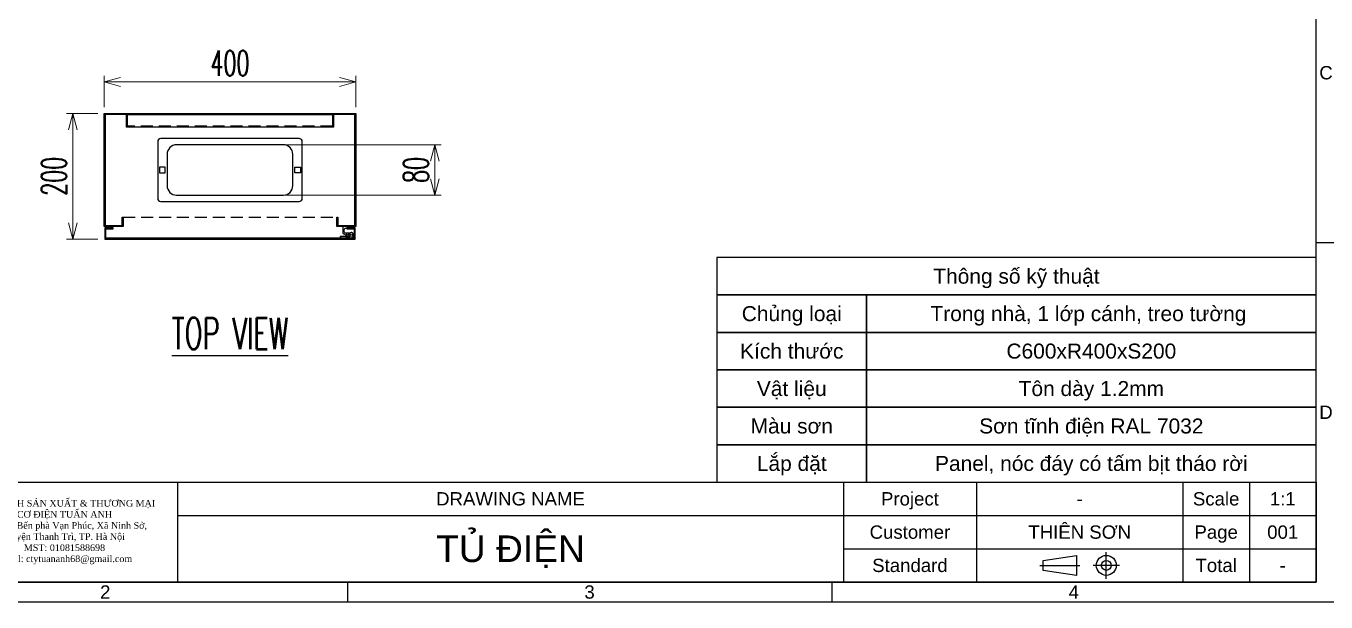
# Model space of a CAD drawing. Header units: millimetres. Extents: x -104279 to -34270, y 22549 to 46153.
# Drawn here: x -103218 to -101150, y 43929 to 44846 of the extents above; entities that cross this region are included whole.
import ezdxf
from ezdxf.enums import TextEntityAlignment as Align

# ---------------------------------------------------------------- set-up
doc = ezdxf.new("R2010")
doc.units = ezdxf.units.MM
doc.header["$LTSCALE"] = 3
doc.linetypes.add('ACAD_ISO04W100', pattern=[30, 24, -3, 0, -3])
doc.linetypes.add('HIDDEN', pattern=[9.525, 6.35, -3.175])
for name, color, linetype in [('@.TEXT', 7, 'Continuous'), ('@.VISIBLE', 7, 'Continuous'), ('centerline', 6, 'ACAD_ISO04W100'), ('dim', 7, 'Continuous'), ('equipments', 2, 'Continuous'), ('RSA -DIM', 7, 'Continuous')]:
    doc.layers.add(name, color=color, linetype=linetype)
doc.styles.add('Ann_w01', font='romans.shx', dxfattribs={"width": 0.6, "bigfont": 'chineset.shx'})
doc.styles.add('Arial', font='arial.ttf')
doc.dimstyles.new('Dim 01_SC20', dxfattribs={"dimscale": 20, "dimtxt": 2, "dimasz": 1.3, "dimexe": 0.5, "dimexo": 0.5, "dimgap": 0.5, "dimtad": 1, "dimdec": 1, "dimzin": 12, "dimdsep": 46, "dimtxsty": 'Ann_w01', "dimblk": 'OPEN30', "dimcen": 1.5, "dimclrd": 6, "dimclre": 6, "dimclrt": 3, "dimadec": 1, "dimazin": 3, "dimtm": 1e-09, "dimtfac": 1, "dimtdec": 1, "dimtix": 1, "dimtmove": 0, "dimatfit": 3, "dimldrblk": 'OPEN30', "dimfxl": 0, "dimtolj": 1, "dimlwd": 20, "dimlwe": 20, "dimarcsym": 0})

# ---------------------------------------------------------------- blocks, each defined once
blk = doc.blocks.new('Standard ISO')
at = {"color": 6}
for p, q in [((4, -2), (4, 2)), ((-6, 0), (0, 0)), ((6, 0), (2, 0))]:
    blk.add_line(p, q, dxfattribs=at)
blk.add_lwpolyline([(-0.5, 1.5), (-0.5, -1.5), (-5.5, -0.75), (-5.5, 0.75), (-0.5, 1.5)])
for radius in [1.5, 0.75]:
    blk.add_circle((4, 0), radius)
blk = doc.blocks.new('KHUNG BAN VE (Made by Tung)')
at = {"layer": '@.VISIBLE', "color": 8}
for p, q in [((294, 54), (297, 54)), ((123, 18), (123, 3)), ((223, 18), (223, 3)), ((243, 18), (243, 3)), ((274, 18), (274, 3)), ((284, 18), (284, 3)), ((123, 13), (294, 13)), ((223, 8), (294, 8)), ((148.5, 3), (148.5, 0)), ((221.25, 3), (221.25, 0))]:
    blk.add_line(p, q, dxfattribs=at)
for points in [[(0, 0), (297, 0), (297, 210), (0, 210)], [(3, 3), (294, 3), (294, 207), (3, 207)], [(3, 18), (294, 18), (294, 3), (3, 3)]]:
    blk.add_lwpolyline(points, close=True, dxfattribs=at)
blk.add_blockref('Standard ISO', (258.5, 5.5))
at = {"layer": '@.TEXT', "color": 1, "style": 'Arial'}
for s, p in [('C', (295.5, 79.5)), ('D', (295.5, 28.5)), ('2', (112.125, 1.5)), ('3', (184.875, 1.5)), ('4', (257.625, 1.5))]:
    blk.add_text(s, height=2, dxfattribs=at).set_placement(p, align=Align.MIDDLE_CENTER)
at = {"layer": '@.TEXT', "color": 2, "style": 'Arial'}
for s, p in [('DRAWING NAME', (173, 15.5)), ('Project', (233, 15.5)), ('Scale', (279, 15.5)), ('Customer', (233, 10.5)), ('Page', (279, 10.5)), ('Standard', (233, 5.5)), ('Total', (279, 5.5))]:
    blk.add_text(s, height=2, dxfattribs=at).set_placement(p, align=Align.MIDDLE_CENTER)
at = {"layer": '@.TEXT', "color": 1, "style": 'Arial'}
for tag, height, p in [('DESIGNER_NAME', 2, (38, 15.5)), ('PROJECT_CODE', 2, (258.5, 15.5)), ('SCALE', 2, (289, 15.5)), ('APPROVED_NAME', 2, (38, 10.5)), ('DRAWING_NAME', 4, (173, 8)), ('CUSTOMER_NAME', 2, (258.5, 10.5)), ('PAGE', 2, (289, 10.5)), ('TOTAL', 2, (289, 5.5))]:
    blk.add_attdef(tag, text='', height=height, dxfattribs=at).set_placement(p, align=Align.MIDDLE_CENTER)
at = {"layer": '@.VISIBLE', "color": 30, "insert": (106, 10.5), "char_height": 1, "attachment_point": 5, "style": 'Ann_w01'}
blk.add_mtext_dynamic_manual_height_columns('{\\fTimes New Roman|b0|i0|c0|p18;\\W1;CTY TNHH SẢN XUẤT & THƯƠNG MẠI CƠ ĐIỆN TUẤN ANH\\PĐịa chỉ: Bến phà Vạn Phúc, Xã Ninh Sở, Huyện Thanh Trì, TP. Hà Nội\\PMST: 01081588698\\PEmail: ctytuananh68@gmail.com}', width=28.70976, gutter_width=99.197, heights=[0], dxfattribs=at)
blk = doc.blocks.new('Bảng thông số (Made by Tung)')
at = {"color": 8}
for points in [[(-80, 25), (0, 25), (0, 30), (-80, 30)], [(-80, 20), (-60, 20), (-60, 25), (-80, 25)], [(-60, 20), (0, 20), (0, 25), (-60, 25)], [(-80, 15), (-60, 15), (-60, 20), (-80, 20)], [(-60, 15), (0, 15), (0, 20), (-60, 20)], [(-80, 10), (-60, 10), (-60, 15), (-80, 15)], [(-60, 10), (0, 10), (0, 15), (-60, 15)], [(-80, 5), (-60, 5), (-60, 10), (-80, 10)], [(-60, 5), (0, 5), (0, 10), (-60, 10)], [(-80, 0), (-60, 0), (-60, 5), (-80, 5)], [(-60, 0), (0, 0), (0, 5), (-60, 5)]]:
    blk.add_lwpolyline(points, close=True, dxfattribs=at)
at = {"color": 4, "style": 'Arial'}
for tag, p in [('FORM', (-30, 22.5)), ('SIZE', (-30, 17.5)), ('MATERIAL', (-30, 12.5)), ('PAINTING', (-30, 7.5)), ('ASSEMBLY', (-30, 2.5))]:
    blk.add_attdef(tag, text='', height=2, dxfattribs=at).set_placement(p, align=Align.MIDDLE_CENTER)
at = {"layer": '@.TEXT', "color": 1, "style": 'Arial'}
blk.add_text('Thông số kỹ thuật', height=2, dxfattribs=at).set_placement((-40, 27.5), align=Align.MIDDLE_CENTER)
at = {"layer": '@.TEXT', "color": 2, "style": 'Arial'}
for s, p in [('Chủng loại', (-70, 22.5)), ('Kích thước', (-70, 17.5)), ('Vật liệu', (-70, 12.5)), ('Màu sơn', (-70, 7.5)), ('Lắp đặt', (-70, 2.5))]:
    blk.add_text(s, height=2, dxfattribs=at).set_placement(p, align=Align.MIDDLE_CENTER)
blk = doc.blocks.new('HL036-1 Top')
at = {"layer": 'centerline'}
blk.add_lwpolyline([(0, -3), (0, 0.5)], dxfattribs=at)
at = {"layer": 'equipments'}
blk.add_line((-1.6, -15.5), (1.4, -17.2), dxfattribs=at)
blk.add_lwpolyline([(0.8, -10.6), (-4.7, -15.5, -0.18395), (-5.4, -15.8), (-14, -15.8), (-14, -17.8), (-5.4, -17.8, 0.18395), (-3.4, -17), (2.1, -12.1, -3.283219), (1.5, -14.4), (-0.4, -15.1, 3.290044), (0.8, -10.6), (-5, -10.6, -0.414214), (-7.5, -8.1), (-7.5, -5, -0.414214), (-5, -2.5), (6.5, -2.5), (6.5, 0), (-8, 0, 0.414214), (-10, -2), (-10, -8.9, 0.268353), (-8.5, -11.5), (-3.5, -14.4)], format="xyb", dxfattribs=at)
for points in [[(-2.2, 0), (-2.2, -0.5), (-3.8, -2.5)], [(2.2, 0), (2.2, -0.5), (3.8, -2.5)], [(-14, -15.8), (-13.9, -15.8)], [(-13.5, -15.8), (-12.5, -15.8)], [(-13.5, -17.8), (-12.5, -17.8)], [(-4.2, -10.6), (-4.2, -14)], [(2.2, -0.5), (-2.2, -0.5)]]:
    blk.add_lwpolyline(points, dxfattribs=at)
at = {"layer": 'equipments', "color": 8}
blk.add_circle((3.5, -13.7), 2.1, dxfattribs=at)
blk = doc.blocks.new('_Open30')
at = {"color": 0, "linetype": 'ByBlock', "lineweight": -2}
for p, q in [((-1, 0.268), (0, 0)), ((0, 0), (-1, -0.268)), ((0, 0), (-1, 0))]:
    blk.add_line(p, q, dxfattribs=at)
blk = doc.blocks.new('*D680')
at = {"layer": '@.VISIBLE', "color": 6, "lineweight": 20}
for p, q in [((-103103.1, 44706.6), (-103153.1, 44706.6)), ((-103143.1, 44680.6), (-103143.1, 44532.6)), ((-103103.1, 44506.6), (-103153.1, 44506.6))]:
    blk.add_line(p, q, dxfattribs=at)
at = {"layer": 'Defpoints', "color": 0}
for p in [(-103093.1, 44706.6), (-103143.1, 44506.6), (-103093.1, 44506.6)]:
    blk.add_point(p, dxfattribs=at)
at = {"layer": '@.VISIBLE', "color": 6, "lineweight": 20, "xscale": 26, "yscale": 26, "zscale": 26}
for p, rotation in [((-103143.1, 44706.6), 90), ((-103143.1, 44506.6), 270)]:
    blk.add_blockref('_Open30', p, dxfattribs=dict(at, rotation=rotation))
at = {"layer": '@.VISIBLE', "color": 3, "insert": (-103173.1, 44606.6), "char_height": 40, "attachment_point": 5, "rotation": 90, "style": 'Ann_w01'}
blk.add_mtext('\\A1;200', dxfattribs=at)
blk = doc.blocks.new('*D681')
at = {"layer": '@.VISIBLE', "color": 6, "lineweight": 20}
for p, q in [((-103093.1, 44716.6), (-103093.1, 44766.6)), ((-103067.1, 44756.6), (-102719.1, 44756.6)), ((-102693.1, 44716.6), (-102693.1, 44766.6))]:
    blk.add_line(p, q, dxfattribs=at)
at = {"layer": 'Defpoints', "color": 0}
for p in [(-102693.1, 44756.6), (-103093.1, 44706.6), (-102693.1, 44706.6)]:
    blk.add_point(p, dxfattribs=at)
at = {"layer": '@.VISIBLE', "color": 6, "lineweight": 20, "xscale": 26, "yscale": 26, "zscale": 26, "rotation": 180}
blk.add_blockref('_Open30', (-103093.1, 44756.6), dxfattribs=at)
at = {"layer": '@.VISIBLE', "color": 6, "lineweight": 20, "xscale": 26, "yscale": 26, "zscale": 26}
blk.add_blockref('_Open30', (-102693.1, 44756.6), dxfattribs=at)
at = {"layer": '@.VISIBLE', "color": 3, "insert": (-102893.1, 44786.6), "char_height": 40, "attachment_point": 5, "style": 'Ann_w01'}
blk.add_mtext('\\A1;400', dxfattribs=at)
blk = doc.blocks.new('*D833')
at = {"layer": 'Defpoints', "color": 0}
for p in [(-102841.1, 44656.6), (-102841.1, 44576.6), (-102567.3, 44576.6)]:
    blk.add_point(p, dxfattribs=at)
at = {"layer": 'RSA -DIM', "color": 6, "lineweight": 20}
for p, q in [((-102831.1, 44656.6), (-102557.3, 44656.6)), ((-102567.3, 44630.6), (-102567.3, 44602.6)), ((-102831.1, 44576.6), (-102557.3, 44576.6))]:
    blk.add_line(p, q, dxfattribs=at)
at = {"layer": 'RSA -DIM', "color": 6, "lineweight": 20, "xscale": 26, "yscale": 26, "zscale": 26}
for p, rotation in [((-102567.3, 44656.6), 90), ((-102567.3, 44576.6), 270)]:
    blk.add_blockref('_Open30', p, dxfattribs=dict(at, rotation=rotation))
at = {"layer": 'RSA -DIM', "color": 3, "insert": (-102597.3, 44616.6), "char_height": 40, "attachment_point": 5, "rotation": 90, "style": 'Ann_w01'}
blk.add_mtext('\\A1;80', dxfattribs=at)

msp = doc.modelspace()

# ---------------------------------------------------------------- linework, layer by layer
at = {"layer": '@.VISIBLE', "linetype": 'HIDDEN'}
msp.add_line((-103063.1, 44541.64), (-102723.1, 44541.64), dxfattribs=at)
at = {"layer": '@.VISIBLE'}
for points in [[(-103063.1, 44541.64), (-103063.1, 44526.64), (-103093.1, 44526.64), (-103093.1, 44706.64), (-102693.1, 44706.64), (-102693.1, 44526.64), (-102723.1, 44526.64), (-102723.1, 44541.64), (-102721.6, 44541.64), (-102721.6, 44528.14), (-102694.6, 44528.14), (-102694.6, 44704.64), (-103091.6, 44704.64), (-103091.6, 44528.14), (-103064.6, 44528.14), (-103064.6, 44541.64)], [(-103005.1, 44612.14), (-102996.1, 44612.14), (-102996.1, 44621.14), (-103005.1, 44621.14)], [(-102781.1, 44612.14), (-102790.1, 44612.14), (-102790.1, 44621.14), (-102781.1, 44621.14)]]:
    msp.add_lwpolyline(points, close=True, dxfattribs=at)
at = {"layer": '@.VISIBLE', "color": 3}
msp.add_lwpolyline([(-102728.6, 44704.64), (-102728.6, 44684.64), (-103057.6, 44684.64), (-103057.6, 44704.64)], close=True, dxfattribs=at)
at = {"layer": '@.VISIBLE', "color": 3, "linetype": 'HIDDEN'}
msp.add_lwpolyline([(-102730.1, 44704.64), (-102730.1, 44686.14), (-103056.1, 44686.14), (-103056.1, 44704.64)], dxfattribs=at)
at = {"layer": '@.VISIBLE'}
for points in [[(-103003.1, 44566.64), (-102783.1, 44566.64, 0.4142136), (-102778.1, 44571.64), (-102778.1, 44661.64, 0.4142136), (-102783.1, 44666.64), (-103003.1, 44666.64, 0.4142136), (-103008.1, 44661.64), (-103008.1, 44571.64, 0.4142136)], [(-102978.1, 44576.64), (-102808.1, 44576.64, 0.4142136), (-102793.1, 44591.64), (-102793.1, 44641.64, 0.4142136), (-102808.1, 44656.64), (-102978.1, 44656.64, 0.4142136), (-102993.1, 44641.64), (-102993.1, 44591.64, 0.4142136)]]:
    msp.add_lwpolyline(points, format="xyb", close=True, dxfattribs=at)
at = {"layer": '@.VISIBLE', "color": 4}
msp.add_lwpolyline([(-102707.07, 44524.64), (-102707.1, 44523.14), (-102695.6, 44523.14), (-102695.6, 44508.14), (-103090.6, 44508.14), (-103090.6, 44523.14), (-103079.1, 44523.14), (-103079.1, 44524.64), (-103092.1, 44524.64), (-103092.1, 44506.64), (-102694.1, 44506.64), (-102694.1, 44524.64), (-102707.1, 44524.64)], dxfattribs=at)

# ---------------------------------------------------------------- block references
msp.add_blockref('HL036-1 Top', (-102703.7, 44526.64))
at = {"xscale": 11.91375952316839, "yscale": 11.91375952316839, "zscale": 11.91375952316839}
msp.add_blockref('Bảng thông số (Made by Tung)', (-101165.45, 44120.05), dxfattribs=at).add_auto_attribs({'MATERIAL': 'Tôn dày 1.2mm', 'ASSEMBLY': 'Panel, nóc đáy có tấm bịt tháo rời', 'PAINTING': 'Sơn tĩnh điện RAL 7032', 'SIZE': 'C600xR400xS200', 'FORM': 'Trong nhà, 1 lớp cánh, treo tường '})
at = {"layer": '@.VISIBLE'}
ref = msp.add_blockref('KHUNG BAN VE (Made by Tung)', (-104278.91, 43929.43), dxfattribs=dict(at, xscale=10.59000846503857, yscale=10.59000846503857, zscale=10.59000846503857))
ref.add_attrib('TOTAL', '-', dxfattribs={"layer": '@.TEXT', "color": 1, "height": 21.18, "style": 'Arial'}).set_placement((-101218.4, 43987.67), align=Align.MIDDLE_CENTER)
ref.add_attrib('PAGE', '001', dxfattribs={"layer": '@.TEXT', "color": 1, "height": 21.18, "style": 'Arial'}).set_placement((-101218.4, 44040.62), align=Align.MIDDLE_CENTER)
ref.add_attrib('SCALE', '1:1', dxfattribs={"layer": '@.TEXT', "color": 1, "height": 21.18, "style": 'Arial'}).set_placement((-101218.4, 44093.57), align=Align.MIDDLE_CENTER)
ref.add_attrib('CUSTOMER_NAME', 'THIÊN SƠN', dxfattribs={"layer": '@.TEXT', "color": 1, "height": 21.18, "style": 'Arial'}).set_placement((-101541.4, 44040.62), align=Align.MIDDLE_CENTER)
ref.add_attrib('PROJECT_CODE', '-', dxfattribs={"layer": '@.TEXT', "color": 1, "height": 21.18, "style": 'Arial'}).set_placement((-101541.4, 44093.57), align=Align.MIDDLE_CENTER)
ref.add_attrib('DRAWING_NAME', 'TỦ ĐIỆN', dxfattribs={"layer": '@.TEXT', "color": 1, "height": 42.36, "style": 'Arial'}).set_placement((-102446.84, 44014.15), align=Align.MIDDLE_CENTER)

# ---------------------------------------------------------------- texts
at = {"layer": 'dim', "color": 2, "insert": (-102893.1, 44356.64), "char_height": 50, "attachment_point": 5, "style": 'Ann_w01'}
msp.add_mtext('\\A1;{\\LTOP VIEW}', dxfattribs=at)

# ---------------------------------------------------------------- dimensions: what is measured, and where the dimension line sits
at = {"layer": '@.VISIBLE'}
dim = msp.add_linear_dim(base=(-102693.1, 44756.64), p1=(-103093.1, 44706.64), p2=(-102693.1, 44706.64), dimstyle='Dim 01_SC20', dxfattribs=at)
dim.commit()
dim.dimension.update_dxf_attribs({"geometry": '*D681', "text_midpoint": (-102893.1, 44786.64)})
dim = msp.add_linear_dim(base=(-103143.1, 44506.64), p1=(-103093.1, 44706.64), p2=(-103093.1, 44506.64), angle=90, dimstyle='Dim 01_SC20', dxfattribs=at)
dim.commit()
dim.dimension.update_dxf_attribs({"geometry": '*D680', "text_midpoint": (-103173.1, 44606.64)})
at = {"layer": 'RSA -DIM'}
dim = msp.add_linear_dim(base=(-102567.31, 44576.64), p1=(-102841.13, 44656.64), p2=(-102841.13, 44576.64), angle=90, dimstyle='Dim 01_SC20', dxfattribs=at)
dim.commit()
dim.dimension.update_dxf_attribs({"geometry": '*D833', "text_midpoint": (-102597.31, 44616.64)})

doc.saveas('drawing.dxf')
